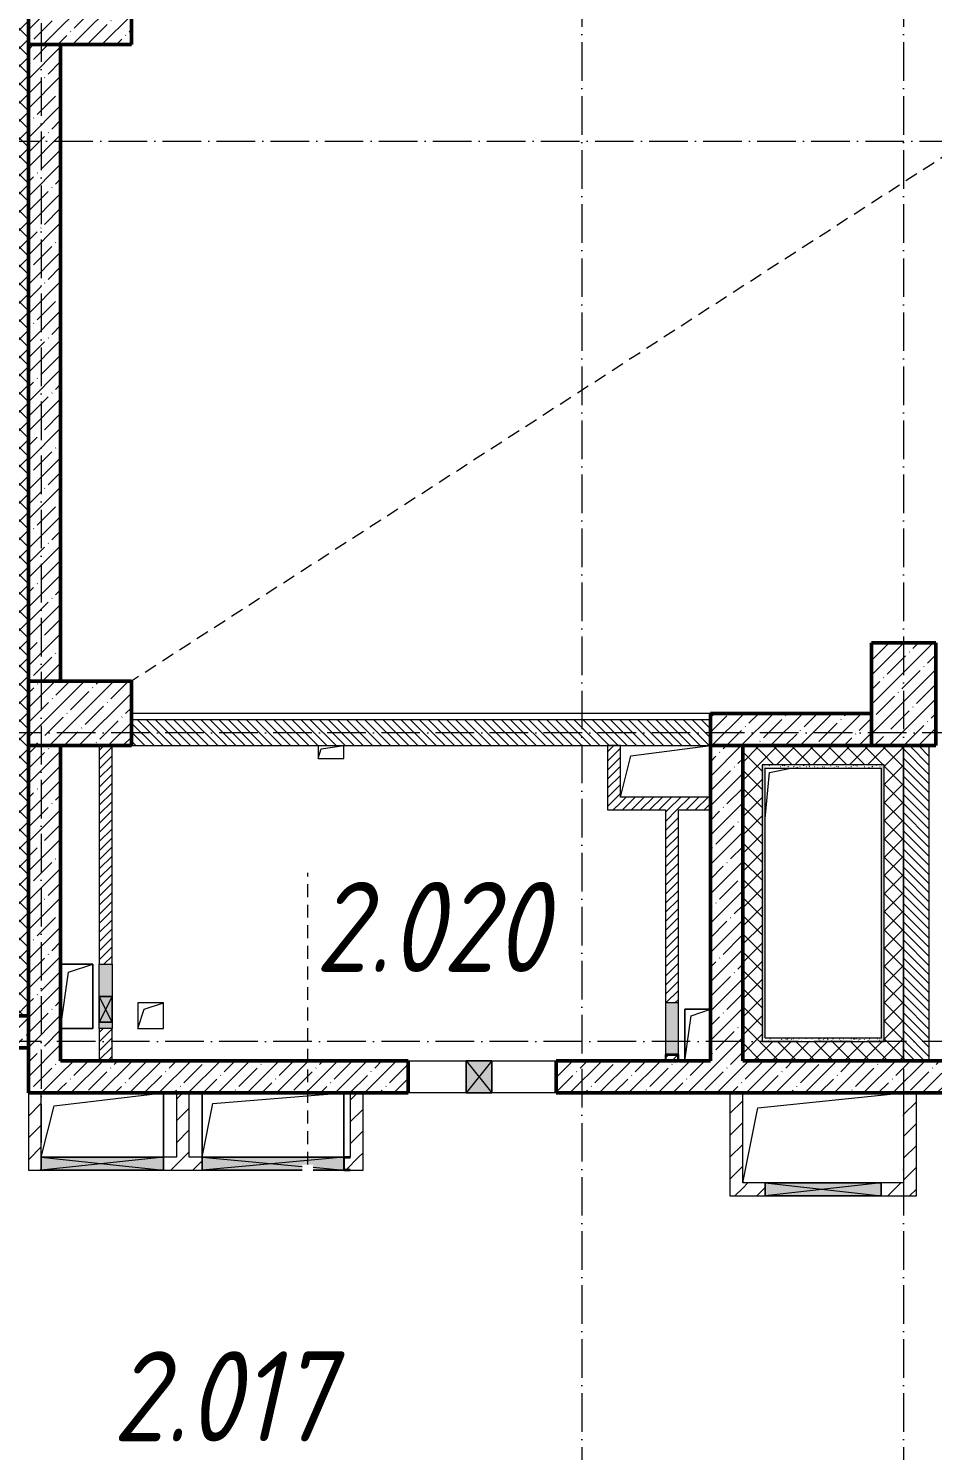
# Model space of a CAD drawing. Header units: millimetres. Extents: x -136833 to 49383, y -8033 to 344618.
# Drawn here: x -81234 to -74209, y 310198 to 321253 of the extents above; entities that cross this region are included whole.
import ezdxf

# ---------------------------------------------------------------- set-up
doc = ezdxf.new("R2010")
doc.units = ezdxf.units.MM
doc.linetypes.add('200_ШТРИХ_ш1п0_6_', pattern=[160, 100, -60])
doc.linetypes.add('50_200_ШТРИХ_1Т_ш5_п1_п1_', pattern=[700, 500, -100, 0, -100])
for name, color, linetype, lineweight in [('A-DETL-____-OTLN-3', 7, '200_ШТРИХ_ш1п0_6_', 9), ('A-DETL-GENF-OTLN', 7, 'Continuous', 9), ('A-FLOR-____-OTLN', 7, 'Continuous', 9), ('A-GENM-____-MCUT', 7, 'Continuous', 25), ('A-GENM-____-OTLN', 7, 'Continuous', 9), ('A-GENM-____-OTLN-1', 7, 'Continuous', 25), ('A-GLAZ-____-OTLN', 7, 'Continuous', 9), ('A-WALL-____-MCUT', 7, 'Continuous', 13), ('A-WALL-____-MCUT-1', 7, 'Continuous', 9), ('A-WALL-____-MCUT-2', 7, 'Continuous', 50), ('A-WALL-____-OTLN', 7, 'Continuous', 9), ('A-WALL-____-PATT-1', 7, 'Continuous', 9), ('A-WALL-FNSH-MCUT-1', 7, 'Continuous', 9), ('S-COLS-____-MCUT', 7, 'Continuous', 50), ('S-COLS-____-OTLN', 7, 'Continuous', 9), ('S-GRID-____-OTLN-1', 7, '50_200_ШТРИХ_1Т_ш5_п1_п1_', 9), ('Марки помещений', 7, 'Continuous', 9)]:
    doc.layers.add(name, color=color, linetype=linetype, lineweight=lineweight)
for name, color, linetype, lineweight, true_color in [('A-DETL-GENF-OTLN-3', 9, 'Continuous', 9, 0x808080), ('A-DETL-GENF-OTLN-4', 9, '200_ШТРИХ_ш1п0_6_', 9, 0x808080), ('A-GLAZ-____-OTLN-1', 7, 'Continuous', 9, 0xc0c0c0), ('A-WALL-____-PATT-2', 7, 'Continuous', 9, 0x787878)]:
    doc.layers.add(name, color=color, linetype=linetype, lineweight=lineweight, true_color=true_color)
doc.styles.add('ISOCPEUR_I_2', font='isocpeui.ttf', dxfattribs={"width": 0.85, "height": 2.3})
pattern_1 = [(45, (-131434.41, 245796.49), (-70.71068, 70.71068), []), (135, (-131434.41, 245796.49), (-70.71068, -70.71068), [])]
pattern_2 = [(45, (-131434.413, 245796.486), (-35.35534, 35.35534), [])]
pattern_3 = [(45, (-131434.41, 245796.49), (-114.04925, 114.04925), []), (45, (-131320.36, 245796.49), (-114.04925, 114.04925), [201.612, -40.322, 3.353, -36.97])]
pattern_4 = [(135, (-131434.413, 245796.486), (-35.35534, -35.35534), [])]
pattern_5 = [(0, (-131434.413, 245796.486), (81.28, 20.32), [3.353, -57.607, 3.353, -57.607, -325.12]), (0, (-131434.413, 245796.486), (81.28, 20.32), [-121.92, 3.353, -118.567, 3.353, -57.607, -142.24]), (0, (-131434.413, 245796.486), (81.28, 20.32), [-304.8, 3.353, -37.287, 3.353, -98.247]), (120, (-131403.933, 245806.646), (-58.237636, 60.230545), [3.353, -57.607, 3.353, -57.607, -325.12]), (120, (-131403.933, 245806.646), (-58.237636, 60.230545), [-121.92, 3.353, -118.567, 3.353, -57.607, -142.24]), (120, (-131403.933, 245806.646), (-58.237636, 60.230545), [-304.8, 3.353, -37.287, 3.353, -98.247]), (240, (-131393.773, 245847.286), (-23.042364, -80.550545), [3.353, -57.607, 3.353, -57.607, -325.12]), (240, (-131393.773, 245847.286), (-23.042364, -80.550545), [-121.92, 3.353, -118.567, 3.353, -57.607, -142.24]), (240, (-131393.773, 245847.286), (-23.042364, -80.550545), [-304.8, 3.353, -37.287, 3.353, -98.247])]
pattern_6 = [(45, (-131434.41, 245796.49), (-84.85281, 84.85281), [])]

# ---------------------------------------------------------------- blocks, each defined once
blk = doc.blocks.new('BSC_Колонна _Прямоугольная - 500х800-V75-АР1_План отверстий 2 этажа в осях 1-64_Ю-ЯЯ')
at = {"layer": 'S-COLS-____-OTLN'}
h = blk.add_hatch(dxfattribs=at)
h.set_pattern_fill('FP_87', color=256, style=0, pattern_type=2)
h.set_pattern_definition([(315, (-75581.04, 50600), (114.04925, 114.04925), []), (315, (-75581.04, 50485.95), (114.04925, 114.04925), [201.613, -40.323, 3.353, -36.97])])
h.paths.add_polyline_path([(-250, -400), (250, -400), (250, 400), (-250, 400)], flags=0)
at = {"layer": 'S-COLS-____-MCUT'}
for p, q in [((250, 400), (-250, 400)), ((-250, 400), (-250, -400)), ((250, -400), (250, 400)), ((-250, -400), (250, -400))]:
    blk.add_line(p, q, dxfattribs=at)
blk = doc.blocks.new('BSC_Колонна _Прямоугольная - 500х800-V76-АР1_План отверстий 2 этажа в осях 1-64_Ю-ЯЯ')
at = {"layer": 'S-COLS-____-OTLN'}
h = blk.add_hatch(dxfattribs=at)
h.set_pattern_fill('FP_88', color=256, style=0, pattern_type=2)
h.set_pattern_definition([(315, (-70131.04, 50600), (114.04925, 114.04925), []), (315, (-70131.04, 50485.95), (114.04925, 114.04925), [201.613, -40.323, 3.353, -36.97])])
h.paths.add_polyline_path([(-250, -400), (250, -400), (250, 400), (-250, 400)], flags=0)
at = {"layer": 'S-COLS-____-MCUT'}
for p, q in [((250, 400), (-250, 400)), ((-250, 400), (-250, -400)), ((250, -400), (250, 400)), ((-250, -400), (250, -400))]:
    blk.add_line(p, q, dxfattribs=at)
blk = doc.blocks.new('BSC_Колонна _Прямоугольная - 500х800-V86-АР1_План отверстий 2 этажа в осях 1-64_Ю-ЯЯ')
at = {"layer": 'S-COLS-____-OTLN'}
h = blk.add_hatch(dxfattribs=at)
h.set_pattern_fill('FP_99', color=256, style=0, pattern_type=2)
h.set_pattern_definition([(225, (57000, 70281.04), (114.04925, -114.04925), []), (225, (56885.95, 70281.04), (114.04925, -114.04925), [201.613, -40.323, 3.353, -36.97])])
h.paths.add_polyline_path([(-250, 400), (-250, -400), (250, -400), (250, 400)], flags=0)
at = {"layer": 'S-COLS-____-MCUT'}
for p, q in [((250, 400), (-250, 400)), ((-250, 400), (-250, -400)), ((250, -400), (250, 400)), ((-250, -400), (250, -400))]:
    blk.add_line(p, q, dxfattribs=at)
blk = doc.blocks.new('AR_Отверстие Ниша - Лючок-32402213-АР1_План отверстий 2 этажа в осях 1-64_Ю-ЯЯ')
at = {"layer": 'A-GLAZ-____-OTLN'}
h = blk.add_hatch(color=256, dxfattribs=at)
h.paths.add_polyline_path([(250, 50), (200, 50), (200, -50), (250, -50)], flags=0)
h.paths.add_polyline_path([(0, 50), (-250, 50), (-250, -50), (0, -50)], flags=0)
for p, q in [((-250, 50), (0, 50)), ((-250, -50), (-250, 50)), ((200, 50), (250, 50)), ((250, 50), (250, -50)), ((0, -50), (-250, -50)), ((250, -50), (200, -50))]:
    blk.add_line(p, q, dxfattribs=at)
blk = doc.blocks.new('AR_Отверстие Ниша - Лючок-32404098-АР1_План отверстий 2 этажа в осях 1-64_Ю-ЯЯ')
at = {"layer": 'A-GLAZ-____-OTLN'}
blk.add_hatch(color=256, dxfattribs=at).paths.add_polyline_path([(200, -50), (200, 50), (-200, 50), (-200, -50)], flags=0)
for p, q in [((200, 50), (-200, 50)), ((-200, 50), (-200, -50)), ((-200, -50), (200, -50))]:
    blk.add_line(p, q, dxfattribs=at)
blk = doc.blocks.new('154_Фахверк_СКБ_Швеллер - Тип_100_3960_зеркало-29769493-АР1_План отверстий 2 этажа в осях 1-64_Ю-ЯЯ')
at = {"layer": 'A-GENM-____-MCUT'}
for p, q in [((175, 50), (125, 50)), ((125, 50), (125, -50)), ((128, 47), (175, 47)), ((128, -47), (128, 47)), ((175, 47), (175, 50)), ((125, -50), (175, -50)), ((175, -47), (128, -47)), ((175, -50), (175, -47))]:
    blk.add_line(p, q, dxfattribs=at)
blk = doc.blocks.new('AR_Отверстие прямоугольное _в стене_ - AR_Отверстие прямоугольное _в стене__ВК-32402182-АР1_План отверстий 2 этажа в осях 1-64_Ю-ЯЯ')
at = {"layer": 'A-GLAZ-____-OTLN'}
blk.add_hatch(color=256, dxfattribs=at).paths.add_polyline_path([(100, 50), (-100, 50), (-100, -50), (100, -50)], flags=0)
at = {"layer": 'A-DETL-GENF-OTLN'}
for p, q in [((-100, -50), (-100, 50)), ((-100, 50), (100, 50)), ((100, 50), (-100, -50)), ((-100, 50), (100, -50)), ((100, 50), (-100, 50)), ((-100, 50), (-100, -50)), ((100, 50), (100, -50)), ((100, -50), (100, 50)), ((100, -50), (-100, -50)), ((-100, -50), (100, -50))]:
    blk.add_line(p, q, dxfattribs=at)
blk = doc.blocks.new('AR_Отверстие прямоугольное _в плите_ - AR_Отверстие прямоугольное _в плите_-V157-АР1_План отверстий 2 этажа в осях 1-64_Ю-ЯЯ')
at = {"layer": 'A-GENM-____-OTLN'}
for p, q in [((125, 250), (-125, 250)), ((-63, 188), (125, 250)), ((125, -250), (125, 250)), ((-125, -250), (-63, 188)), ((-125, -250), (125, -250))]:
    blk.add_line(p, q, dxfattribs=at)
blk = doc.blocks.new('AR_Отверстие прямоугольное _в плите_ - AR_Отверстие прямоугольное _в плите_-30459207-АР1_План отверстий 2 этажа в осях 1-64_Ю-ЯЯ')
at = {"layer": 'A-GENM-____-OTLN'}
for p, q in [((100, 100), (-100, 100)), ((-100, 100), (-100, -100)), ((-100, -100), (-50, 50)), ((-50, 50), (100, 100)), ((100, -100), (100, 100)), ((-100, -100), (100, -100))]:
    blk.add_line(p, q, dxfattribs=at)
blk = doc.blocks.new('AR_Отверстие прямоугольное _в плите_ - AR_Отверстие прямоугольное _в плите_-V161-АР1_План отверстий 2 этажа в осях 1-64_Ю-ЯЯ')
at = {"layer": 'A-GENM-____-OTLN'}
for p, q in [((100, 200), (-100, 200)), ((-100, 200), (-100, -200)), ((-100, -200), (-50, 150)), ((-50, 150), (100, 200))]:
    blk.add_line(p, q, dxfattribs=at)
blk = doc.blocks.new('AR_Отверстие прямоугольное _в плите_ - AR_Отверстие прямоугольное _в плите_-V176-АР1_План отверстий 2 этажа в осях 1-64_Ю-ЯЯ')
at = {"layer": 'A-GENM-____-OTLN'}
for p, q in [((-100, 50), (-100, -50)), ((-100, -50), (-75, 25)), ((-75, 25), (100, 50)), ((100, -50), (100, 50)), ((-100, -50), (100, -50))]:
    blk.add_line(p, q, dxfattribs=at)
blk = doc.blocks.new('AR_Отверстие прямоугольное _в плите_ - AR_Отверстие прямоугольное _в плите_-30552508-АР1_План отверстий 2 этажа в осях 1-64_Ю-ЯЯ')
at = {"layer": 'A-GENM-____-OTLN'}
for p, q in [((-550, 250), (-550, -250)), ((-467, 167), (550, 250)), ((550, -250), (550, 250)), ((-550, -250), (-467, 167))]:
    blk.add_line(p, q, dxfattribs=at)
blk = doc.blocks.new('AR_Отверстие прямоугольное _в плите_ - AR_Отверстие прямоугольное _в плите_-30552516-АР1_План отверстий 2 этажа в осях 1-64_Ю-ЯЯ')
at = {"layer": 'A-GENM-____-OTLN'}
for p, q in [((-450, 658), (-417, 1017)), ((-417, 1017), (-250, 1050))]:
    blk.add_line(p, q, dxfattribs=at)
blk = doc.blocks.new('AR_Отверстие прямоугольное _в плите_ - AR_Отверстие прямоугольное _в плите_-30552779-АР1_План отверстий 2 этажа в осях 1-64_Ю-ЯЯ')
at = {"layer": 'A-GENM-____-OTLN'}
for p, q in [((-508, 233), (625, 350)), ((-625, -350), (-508, 233))]:
    blk.add_line(p, q, dxfattribs=at)
blk = doc.blocks.new('AR_Отверстие прямоугольное _в плите_ - AR_Отверстие прямоугольное _в плите_-30552525-АР1_План отверстий 2 этажа в осях 1-64_Ю-ЯЯ')
at = {"layer": 'A-GENM-____-OTLN'}
for p, q in [((-350, -200), (-270, 120)), ((-270, 120), (350, 200))]:
    blk.add_line(p, q, dxfattribs=at)
blk = doc.blocks.new('AR_Отверстие прямоугольное _в стене__БезПР - AR_Отверстие прямоугольное _в стене__БезПР-30578456-АР1_План отверстий 2 этажа в осях 1-64_Ю-ЯЯ')
at = {"layer": 'A-GLAZ-____-OTLN-1'}
blk.add_hatch(color=256, dxfattribs=at).paths.add_polyline_path([(100, -125), (100, 125), (-100, 125), (-100, -125)], flags=0)
at = {"layer": 'A-DETL-GENF-OTLN'}
for p, q in [((-100, -125), (-100, 125)), ((-100, 125), (100, 125)), ((100, 125), (-100, -125)), ((-100, 125), (100, -125)), ((100, 125), (-100, 125)), ((-100, 125), (-100, -125)), ((100, 125), (100, -125)), ((100, -125), (100, 125)), ((100, -125), (-100, -125)), ((-100, -125), (100, -125))]:
    blk.add_line(p, q, dxfattribs=at)
at = {"layer": 'A-GLAZ-____-OTLN'}
blk.add_line((100, 125), (-100, 125), dxfattribs=at)
blk = doc.blocks.new('AR_Отверстие прямоугольное _в плите_ - AR_Отверстие прямоугольное _в плите_-30552717-АР1_План отверстий 2 этажа в осях 1-64_Ю-ЯЯ')
at = {"layer": 'A-GENM-____-OTLN'}
for p, q in [((-375, 150), (475, 250)), ((475, -250), (475, 250)), ((-475, -250), (-375, 150))]:
    blk.add_line(p, q, dxfattribs=at)
blk = doc.blocks.new('AR_Отверстие прямоугольное _в стене__БезПР - AR_Отверстие прямоугольное _в стене__БезПР-36428360-АР1_План отверстий 2 этажа в осях 1-64_Ю-ЯЯ')
at = {"layer": 'A-GLAZ-____-OTLN'}
blk.add_hatch(color=256, dxfattribs=at).paths.add_polyline_path([(450, -50), (450, 50), (-450, 50), (-450, -50), (170, -50)], flags=0)
at = {"layer": 'A-DETL-GENF-OTLN'}
for p, q in [((-450, -50), (-450, 50)), ((-450, 50), (450, 50)), ((450, 50), (-450, -50)), ((-450, 50), (450, -50)), ((450, 50), (-450, 50)), ((-450, 50), (-450, -50)), ((450, 50), (450, -50)), ((450, -50), (450, 50)), ((450, -50), (-450, -50)), ((-450, -50), (450, -50))]:
    blk.add_line(p, q, dxfattribs=at)
at = {"layer": 'A-GLAZ-____-OTLN'}
blk.add_line((450, 50), (-450, 50), dxfattribs=at)
blk = doc.blocks.new('AR_Отверстие прямоугольное _в стене__БезПР - AR_Отверстие прямоугольное _в стене__БезПР-36428547-АР1_План отверстий 2 этажа в осях 1-64_Ю-ЯЯ')
at = {"layer": 'A-GLAZ-____-OTLN'}
blk.add_hatch(color=256, dxfattribs=at).paths.add_polyline_path([(475, -50), (475, 50), (-475, 50), (-475, -50)], flags=0)
at = {"layer": 'A-DETL-GENF-OTLN'}
for p, q in [((-475, -50), (-475, 50)), ((-475, 50), (475, 50)), ((475, 50), (-475, -50)), ((-475, 50), (475, -50)), ((475, 50), (-475, 50)), ((-475, 50), (-475, -50)), ((475, 50), (475, -50)), ((475, -50), (475, 50)), ((475, -50), (-475, -50)), ((-475, -50), (475, -50))]:
    blk.add_line(p, q, dxfattribs=at)
at = {"layer": 'A-GLAZ-____-OTLN'}
blk.add_line((475, 50), (-475, 50), dxfattribs=at)
blk = doc.blocks.new('154_Фахверк_СКБ_Швеллер - Тип_100_3960_зеркало-V205-АР1_План отверстий 2 этажа в осях 1-64_Ю-ЯЯ')
at = {"layer": 'A-GENM-____-MCUT'}
for p, q in [((175, 50), (125, 50)), ((128, 47), (175, 47)), ((128, -47), (128, 47)), ((175, 47), (175, 50)), ((125, -50), (175, -50)), ((175, -47), (128, -47)), ((175, -50), (175, -47))]:
    blk.add_line(p, q, dxfattribs=at)
blk = doc.blocks.new('AR_Отверстие прямоугольное _в стене_ - AR_Отверстие прямоугольное _в стене__ОВ-36926784-АР1_План отверстий 2 этажа в осях 1-64_Ю-ЯЯ')
at = {"layer": 'A-GLAZ-____-OTLN'}
blk.add_hatch(color=256, dxfattribs=at).paths.add_polyline_path([(227, -50), (227, -7), (313, -7), (313, -50), (550, -50), (550, 50), (-550, 50), (-550, -50)], flags=0)
at = {"layer": 'A-DETL-GENF-OTLN'}
for p, q in [((-550, -50), (-550, 50)), ((-550, 50), (550, 50)), ((550, 50), (-550, -50)), ((-550, 50), (227, -21)), ((550, 50), (-550, 50)), ((-550, 50), (-550, -50)), ((550, 50), (550, -50)), ((550, -50), (550, 50)), ((227, -50), (-550, -50)), ((-550, -50), (227, -50)), ((313, -28), (550, -50)), ((550, -50), (313, -50)), ((313, -50), (550, -50))]:
    blk.add_line(p, q, dxfattribs=at)
blk = doc.blocks.new('DET_L_Имитация разреза_ISO2-5 - Вправо-29863948-АР1_План отверстий 2 этажа в осях 1-64_Ю-ЯЯ')
at = {"layer": 'A-DETL-GENF-OTLN-4'}
blk.add_line((143, 0), (2410, 0), dxfattribs=at)
blk = doc.blocks.new('3эт')
at = {"layer": 'S-GRID-____-OTLN-1', "color": 251, "ltscale": 0.6, "true_color": 0x636466}
for p, q in [((338270.7, 4029.4), (338270.7, -33971.9)), ((340770.7, 4029.4), (340770.7, -33971.9)), ((334070.7, 3756), (334070.7, -20188)), ((318208.2, -12282.4), (387845.1, -12282.4)), ((387845.1, -16882.4), (333012.7, -16882.4)), ((387845.1, -19282.4), (279101.9, -19282.4))]:
    blk.add_line(p, q, dxfattribs=at)

msp = doc.modelspace()

# ---------------------------------------------------------------- hatches: boundary and pattern name
at = {"layer": 'A-WALL-____-PATT-1'}
h = msp.add_hatch(dxfattribs=at)
h.set_pattern_fill('FP_1', color=256, style=0, pattern_type=2)
h.set_pattern_definition(pattern_1)
h.paths.add_polyline_path([(-81384.4, 313577.5), (-81234.4, 313577.5), (-81234.4, 331707.5), (-81384.4, 331707.5), (-81384.4, 313727.5)], flags=0)
h = msp.add_hatch(dxfattribs=at)
h.set_pattern_fill('FP_13', color=256, style=0, pattern_type=2)
h.set_pattern_definition(pattern_3)
h.paths.add_polyline_path([(-80984.4, 316177.5), (-80984.4, 321127.5), (-81234.4, 321127.5), (-81234.4, 316177.5)], flags=0)
h = msp.add_hatch(dxfattribs=at)
h.set_pattern_fill('FP_6', color=256, style=0, pattern_type=2)
h.set_pattern_definition(pattern_4)
h.paths.add_polyline_path([(-75934.4, 315677.5), (-75934.4, 315877.5), (-80434.4, 315877.5), (-80434.4, 315677.5), (-76657.1, 315677.5)], flags=0)
h = msp.add_hatch(dxfattribs=at)
h.set_pattern_fill('FP_13', color=256, style=0, pattern_type=2)
h.set_pattern_definition(pattern_3)
h.paths.add_polyline_path([(-75934.4, 315677.5), (-74684.4, 315677.5), (-74684.4, 315927.5), (-75934.4, 315927.5)], flags=0)
h = msp.add_hatch(dxfattribs=at)
h.set_pattern_fill('FP_13', color=256, style=0, pattern_type=2)
h.set_pattern_definition(pattern_3)
h.paths.add_polyline_path([(-80984.4, 312977.5), (-80984.4, 315677.5), (-81234.4, 315677.5), (-81234.4, 312977.5), (-81075.8, 312977.5)], flags=0)
h = msp.add_hatch(dxfattribs=at)
h.set_pattern_fill('FP_5', color=256, style=0, pattern_type=2)
h.set_pattern_definition(pattern_2)
h.paths.add_polyline_path([(-80584.4, 313227.5), (-80584.4, 313477.5), (-80684.4, 313477.5), (-80684.4, 313227.5)], flags=0)
h.paths.add_polyline_path([(-80684.4, 313977.5), (-80584.4, 313977.5), (-80584.4, 315677.5), (-80684.4, 315677.5), (-80684.4, 314322)], flags=0)
h = msp.add_hatch(dxfattribs=at)
h.set_pattern_fill('FP_5', color=256, style=0, pattern_type=2)
h.set_pattern_definition(pattern_2)
h.paths.add_polyline_path([(-76734.4, 315177.5), (-76634.4, 315177.5), (-76634.4, 315677.5), (-76734.4, 315677.5)], flags=0)
h = msp.add_hatch(dxfattribs=at)
h.set_pattern_fill('FP_13', color=256, style=0, pattern_type=2)
h.set_pattern_definition(pattern_3)
h.paths.add_polyline_path([(-75684.4, 313227.5), (-75684.4, 315677.5), (-75934.4, 315677.5), (-75934.4, 313227.5)], flags=0)
h = msp.add_hatch(dxfattribs=at)
h.set_pattern_fill('FP_1', color=256, style=0, pattern_type=2)
h.set_pattern_definition(pattern_1)
h.paths.add_polyline_path([(-75684.4, 313377.5), (-75534.4, 313377.5), (-75534.4, 315677.5), (-75684.4, 315677.5), (-75684.4, 313402.5)], flags=0)
h = msp.add_hatch(dxfattribs=at)
h.set_pattern_fill('FP_1', color=256, style=0, pattern_type=2)
h.set_pattern_definition(pattern_1)
h.paths.add_polyline_path([(-74889.6, 315527.5), (-74584.4, 315527.5), (-74584.4, 315677.5), (-75534.4, 315677.5), (-75534.4, 315527.5), (-75509.4, 315527.5)], flags=0)
h = msp.add_hatch(dxfattribs=at)
h.set_pattern_fill('FP_1', color=256, style=0, pattern_type=2)
h.set_pattern_definition(pattern_1)
h.paths.add_polyline_path([(-74584.4, 313227.5), (-74434.4, 313227.5), (-74434.4, 315677.5), (-74584.4, 315677.5), (-74584.4, 313377.5)], flags=0)
h = msp.add_hatch(dxfattribs=at)
h.set_pattern_fill('FP_6', color=256, style=0, pattern_type=2)
h.set_pattern_definition(pattern_4)
h.paths.add_polyline_path([(-74234.4, 313227.5), (-74234.4, 315677.5), (-74434.4, 315677.5), (-74434.4, 313227.5)], flags=0)
h = msp.add_hatch(dxfattribs=at)
h.set_pattern_fill('FP_5', color=256, style=0, pattern_type=2)
h.set_pattern_definition(pattern_2)
h.paths.add_polyline_path([(-76184.4, 315177.5), (-75934.4, 315177.5), (-75934.4, 315277.5), (-76634.4, 315277.5), (-76634.4, 315177.5), (-76284.4, 315177.5)], flags=0)
h = msp.add_hatch(dxfattribs=at)
h.set_pattern_fill('FP_5', color=256, style=0, pattern_type=2)
h.set_pattern_definition(pattern_2)
h.paths.add_polyline_path([(-76187.4, 313227.5), (-76187.4, 313274.5), (-76281.4, 313274.5), (-76281.4, 313227.5), (-76234.4, 313227.5)], flags=0)
h.paths.add_polyline_path([(-76184.4, 313677.5), (-76184.4, 315177.5), (-76284.4, 315177.5), (-76284.4, 313677.5)], flags=0)
h = msp.add_hatch(dxfattribs=at)
h.set_pattern_fill('FP_13', color=256, style=0, pattern_type=2)
h.set_pattern_definition(pattern_3)
h.paths.add_polyline_path([(-81234.4, 313327.5), (-81234.4, 313577.5), (-83884.4, 313577.5), (-83884.4, 313327.5), (-81959.6, 313327.5)], flags=0)
h = msp.add_hatch(dxfattribs=at)
h.set_pattern_fill('FP_1', color=256, style=0, pattern_type=2)
h.set_pattern_definition(pattern_1)
h.paths.add_polyline_path([(-74609.4, 313227.5), (-74584.4, 313227.5), (-74584.4, 313377.5), (-75684.4, 313377.5), (-75684.4, 313227.5), (-74889.6, 313227.5)], flags=0)
h = msp.add_hatch(dxfattribs=at)
h.set_pattern_fill('FP_13', color=256, style=0, pattern_type=2)
h.set_pattern_definition(pattern_3)
h.paths.add_polyline_path([(-74234.4, 312977.5), (-74234.4, 313227.5), (-77134.4, 313227.5), (-77134.4, 312977.5), (-74889.6, 312977.5)], flags=0)
h.paths.add_polyline_path([(-78424.6, 312977.5), (-78284.4, 312977.5), (-78284.4, 313227.5), (-80984.4, 313227.5), (-80984.4, 312977.5), (-78634.4, 312977.5)], flags=0)
h = msp.add_hatch(dxfattribs=at)
h.set_pattern_fill('FP_13', color=256, style=0, pattern_type=2)
h.set_pattern_definition(pattern_3)
h.paths.add_polyline_path([(-68184.4, 312977.5), (-68184.4, 313227.5), (-69484.4, 313227.5), (-69484.4, 312977.5), (-68434.4, 312977.5)], flags=0)
h.paths.add_polyline_path([(-70484.4, 312977.5), (-70484.4, 313227.5), (-71484.4, 313227.5), (-71484.4, 312977.5), (-71354.6, 312977.5)], flags=0)
h.paths.add_polyline_path([(-73884.4, 312977.5), (-72634.4, 312977.5), (-72634.4, 313227.5), (-74234.4, 313227.5), (-74234.4, 312977.5)], flags=0)
h = msp.add_hatch(dxfattribs=at)
h.set_pattern_fill('FP_4', color=256, style=0, pattern_type=2)
h.set_pattern_definition(pattern_6)
h.paths.add_polyline_path([(-81134.4, 312377.5), (-81134.4, 312977.5), (-81234.4, 312977.5), (-81234.4, 312377.5)], flags=0)
h = msp.add_hatch(dxfattribs=at)
h.set_pattern_fill('FP_4', color=256, style=0, pattern_type=2)
h.set_pattern_definition(pattern_6)
h.paths.add_polyline_path([(-79984.4, 312477.5), (-79984.4, 312977.5), (-80084.4, 312977.5), (-80084.4, 312477.5)], flags=0)
h = msp.add_hatch(dxfattribs=at)
h.set_pattern_fill('FP_4', color=256, style=0, pattern_type=2)
h.set_pattern_definition(pattern_6)
h.paths.add_polyline_path([(-78634.4, 312477.5), (-78634.4, 312977.5), (-78734.4, 312977.5), (-78734.4, 312477.5)], flags=0)
h = msp.add_hatch(dxfattribs=at)
h.set_pattern_fill('FP_4', color=256, style=0, pattern_type=2)
h.set_pattern_definition(pattern_6)
h.paths.add_polyline_path([(-75684.4, 312177.5), (-75684.4, 312977.5), (-75784.4, 312977.5), (-75784.4, 312177.5)], flags=0)
h = msp.add_hatch(dxfattribs=at)
h.set_pattern_fill('FP_4', color=256, style=0, pattern_type=2)
h.set_pattern_definition(pattern_6)
h.paths.add_polyline_path([(-74334.4, 312277.5), (-74334.4, 312977.5), (-74434.4, 312977.5), (-74434.4, 312277.5)], flags=0)
h = msp.add_hatch(dxfattribs=at)
h.set_pattern_fill('FP_4', color=256, style=0, pattern_type=2)
h.set_pattern_definition(pattern_6)
h.paths.add_polyline_path([(-78634.4, 312377.5), (-78634.4, 312477.5), (-78734.4, 312477.5), (-78734.4, 312474.5), (-78781.4, 312474.5), (-78781.4, 312380.5), (-78734.4, 312380.5), (-78734.4, 312377.5)], flags=0)
h.paths.add_polyline_path([(-79884.4, 312377.5), (-79884.4, 312477.5), (-80184.4, 312477.5), (-80184.4, 312377.5)], flags=0)
h = msp.add_hatch(dxfattribs=at)
h.set_pattern_fill('FP_4', color=256, style=0, pattern_type=2)
h.set_pattern_definition(pattern_6)
h.paths.add_polyline_path([(-74334.4, 312177.5), (-74334.4, 312277.5), (-74609.4, 312277.5), (-74609.4, 312177.5)], flags=0)
h.paths.add_polyline_path([(-75684.4, 312177.5), (-75509.4, 312177.5), (-75509.4, 312277.5), (-75684.4, 312277.5)], flags=0)
at = {"layer": 'A-WALL-____-PATT-2'}
h = msp.add_hatch(dxfattribs=at)
h.set_pattern_fill('FP_164', color=256, style=0, pattern_type=2)
h.set_pattern_definition(pattern_5)
h.paths.add_polyline_path([(-75534.4, 313402.5), (-75509.4, 313402.5), (-75509.4, 315527.5), (-75534.4, 315527.5), (-75534.4, 314322)], flags=0)
h = msp.add_hatch(dxfattribs=at)
h.set_pattern_fill('FP_164', color=256, style=0, pattern_type=2)
h.set_pattern_definition(pattern_5)
h.paths.add_polyline_path([(-75509.4, 315502.5), (-74609.4, 315502.5), (-74609.4, 315527.5), (-75509.4, 315527.5)], flags=0)
h = msp.add_hatch(dxfattribs=at)
h.set_pattern_fill('FP_164', color=256, style=0, pattern_type=2)
h.set_pattern_definition(pattern_5)
h.paths.add_polyline_path([(-74609.4, 313377.5), (-74584.4, 313377.5), (-74584.4, 315527.5), (-74609.4, 315527.5), (-74609.4, 313402.5)], flags=0)
h = msp.add_hatch(dxfattribs=at)
h.set_pattern_fill('FP_164', color=256, style=0, pattern_type=2)
h.set_pattern_definition(pattern_5)
h.paths.add_polyline_path([(-74609.4, 313377.5), (-74609.4, 313402.5), (-75534.4, 313402.5), (-75534.4, 313377.5), (-74889.6, 313377.5)], flags=0)

# ---------------------------------------------------------------- linework, layer by layer
at = {"layer": 'A-DETL-____-OTLN-3'}
msp.add_line((-57534.4, 330977.5), (-80434.4, 316177.5), dxfattribs=at)
at = {"layer": 'A-FLOR-____-OTLN'}
for p, q in [((-75934.4, 315927.5), (-80434.4, 315927.5)), ((-80984.4, 313977.5), (-80734.4, 313977.5)), ((-80734.4, 313977.5), (-80734.4, 313477.5)), ((-76134.4, 313627.5), (-75934.4, 313627.5)), ((-76134.4, 313227.5), (-76134.4, 313627.5)), ((-80734.4, 313477.5), (-80984.4, 313477.5)), ((-80184.4, 312977.5), (-80184.4, 312477.5)), ((-79884.4, 312477.5), (-79884.4, 312977.5)), ((-78784.4, 312977.5), (-78784.4, 312477.5))]:
    msp.add_line(p, q, dxfattribs=at)
at = {"layer": 'A-WALL-____-MCUT'}
for p, q in [((-75934.4, 315877.5), (-80434.4, 315877.5)), ((-80434.4, 315677.5), (-75934.4, 315677.5)), ((-74434.4, 315677.5), (-74434.4, 313227.5)), ((-74234.4, 313227.5), (-74234.4, 315677.5))]:
    msp.add_line(p, q, dxfattribs=at)
at = {"layer": 'A-WALL-____-MCUT-1'}
for p, q in [((-74434.4, 313227.5), (-74434.4, 315677.5)), ((-75534.4, 315527.5), (-75534.4, 313377.5)), ((-74584.4, 315527.5), (-75534.4, 315527.5)), ((-74584.4, 313377.5), (-74584.4, 315527.5)), ((-75534.4, 313377.5), (-74584.4, 313377.5))]:
    msp.add_line(p, q, dxfattribs=at)
at = {"layer": 'A-WALL-____-MCUT-2'}
for p, q in [((-81234.4, 321127.5), (-81234.4, 316177.5)), ((-80984.4, 316177.5), (-80984.4, 321127.5)), ((-74684.4, 315927.5), (-75934.4, 315927.5)), ((-75934.4, 315927.5), (-75934.4, 315677.5)), ((-81234.4, 315677.5), (-81234.4, 312977.5)), ((-80984.4, 313227.5), (-80984.4, 315677.5)), ((-75934.4, 315677.5), (-75934.4, 313227.5)), ((-75934.4, 315677.5), (-74684.4, 315677.5)), ((-75684.4, 313227.5), (-75684.4, 315677.5)), ((-83884.4, 313577.5), (-81234.4, 313577.5)), ((-83884.4, 313327.5), (-81234.4, 313327.5)), ((-78284.4, 313227.5), (-80984.4, 313227.5)), ((-78284.4, 312977.5), (-78284.4, 313227.5)), ((-76284.4, 313227.5), (-77134.4, 313227.5)), ((-77134.4, 313227.5), (-77134.4, 312977.5)), ((-76187.4, 313227.5), (-76281.4, 313227.5)), ((-75934.4, 313227.5), (-76184.4, 313227.5)), ((-73884.4, 313227.5), (-75684.4, 313227.5)), ((-81234.4, 312977.5), (-78284.4, 312977.5)), ((-77134.4, 312977.5), (-72634.4, 312977.5))]:
    msp.add_line(p, q, dxfattribs=at)
at = {"layer": 'A-WALL-____-OTLN'}
for p, q in [((-78284.4, 313227.5), (-77833, 313227.5)), ((-77633, 313227.5), (-77134.4, 313227.5)), ((-77833, 312977.5), (-78284.4, 312977.5)), ((-77134.4, 312977.5), (-77633, 312977.5))]:
    msp.add_line(p, q, dxfattribs=at)
at = {"layer": 'A-WALL-FNSH-MCUT-1'}
for p, q in [((-80684.4, 315677.5), (-80684.4, 313977.5)), ((-80584.4, 313977.5), (-80584.4, 315677.5)), ((-76734.4, 315677.5), (-76734.4, 315177.5)), ((-76634.4, 315677.5), (-76734.4, 315677.5)), ((-76634.4, 315277.5), (-76634.4, 315677.5)), ((-75509.4, 313402.5), (-75509.4, 315502.5)), ((-75509.4, 315502.5), (-74609.4, 315502.5)), ((-74609.4, 315502.5), (-74609.4, 313402.5)), ((-75934.4, 315277.5), (-76634.4, 315277.5)), ((-76734.4, 315177.5), (-76284.4, 315177.5)), ((-76284.4, 315177.5), (-76284.4, 313677.5)), ((-76184.4, 313677.5), (-76184.4, 315177.5)), ((-76184.4, 315177.5), (-75934.4, 315177.5)), ((-80684.4, 313477.5), (-80684.4, 313227.5)), ((-80584.4, 313227.5), (-80584.4, 313477.5)), ((-74609.4, 313402.5), (-75509.4, 313402.5)), ((-81234.4, 312977.5), (-81234.4, 312377.5)), ((-81134.4, 312477.5), (-81134.4, 312977.5)), ((-80084.4, 312977.5), (-80084.4, 312477.5)), ((-79984.4, 312477.5), (-79984.4, 312977.5)), ((-78734.4, 312977.5), (-78734.4, 312477.5)), ((-78634.4, 312377.5), (-78634.4, 312977.5)), ((-75784.4, 312977.5), (-75784.4, 312177.5)), ((-75684.4, 312277.5), (-75684.4, 312977.5)), ((-74434.4, 312977.5), (-74434.4, 312277.5)), ((-74334.4, 312177.5), (-74334.4, 312977.5)), ((-80084.4, 312477.5), (-80184.4, 312477.5)), ((-79884.4, 312477.5), (-79984.4, 312477.5)), ((-81234.4, 312377.5), (-81134.4, 312377.5)), ((-80184.4, 312377.5), (-79884.4, 312377.5)), ((-78734.4, 312377.5), (-78634.4, 312377.5)), ((-75509.4, 312277.5), (-75684.4, 312277.5)), ((-74434.4, 312277.5), (-74609.4, 312277.5)), ((-75784.4, 312177.5), (-75509.4, 312177.5)), ((-74609.4, 312177.5), (-74334.4, 312177.5))]:
    msp.add_line(p, q, dxfattribs=at)

# ---------------------------------------------------------------- block references
msp.add_blockref('3эт', (-415205.1, 332659.9))
at = {"layer": 'A-DETL-GENF-OTLN-3', "rotation": 90.00000000000072}
msp.add_blockref('DET_L_Имитация разреза_ISO2-5 - Вправо-29863948-АР1_План отверстий 2 этажа в осях 1-64_Ю-ЯЯ', (-79064.4, 312277.5), dxfattribs=at)
at = {"layer": 'A-GENM-____-OTLN'}
for name, p in [('AR_Отверстие прямоугольное _в плите_ - AR_Отверстие прямоугольное _в плите_-V176-АР1_План отверстий 2 этажа в осях 1-64_Ю-ЯЯ', (-78884.4, 315627.5)), ('AR_Отверстие прямоугольное _в плите_ - AR_Отверстие прямоугольное _в плите_-30552525-АР1_План отверстий 2 этажа в осях 1-64_Ю-ЯЯ', (-76284.4, 315477.5)), ('AR_Отверстие прямоугольное _в плите_ - AR_Отверстие прямоугольное _в плите_-30552516-АР1_План отверстий 2 этажа в осях 1-64_Ю-ЯЯ', (-75059.4, 314452.5)), ('AR_Отверстие прямоугольное _в плите_ - AR_Отверстие прямоугольное _в плите_-V157-АР1_План отверстий 2 этажа в осях 1-64_Ю-ЯЯ', (-80859.4, 313727.5)), ('AR_Отверстие прямоугольное _в плите_ - AR_Отверстие прямоугольное _в плите_-30459207-АР1_План отверстий 2 этажа в осях 1-64_Ю-ЯЯ', (-80284.4, 313577.5)), ('AR_Отверстие прямоугольное _в плите_ - AR_Отверстие прямоугольное _в плите_-V161-АР1_План отверстий 2 этажа в осях 1-64_Ю-ЯЯ', (-76034.4, 313427.5)), ('AR_Отверстие прямоугольное _в плите_ - AR_Отверстие прямоугольное _в плите_-30552717-АР1_План отверстий 2 этажа в осях 1-64_Ю-ЯЯ', (-80659.4, 312727.5)), ('AR_Отверстие прямоугольное _в плите_ - AR_Отверстие прямоугольное _в плите_-30552508-АР1_План отверстий 2 этажа в осях 1-64_Ю-ЯЯ', (-79334.4, 312727.5)), ('AR_Отверстие прямоугольное _в плите_ - AR_Отверстие прямоугольное _в плите_-30552779-АР1_План отверстий 2 этажа в осях 1-64_Ю-ЯЯ', (-75059.4, 312627.5))]:
    msp.add_blockref(name, p, dxfattribs=at)
at = {"layer": 'A-GENM-____-OTLN-1', "rotation": 270}
msp.add_blockref('154_Фахверк_СКБ_Швеллер - Тип_100_3960_зеркало-29769493-АР1_План отверстий 2 этажа в осях 1-64_Ю-ЯЯ', (-76234.4, 313402.5), dxfattribs=at)
at = {"layer": 'A-GENM-____-OTLN-1'}
msp.add_blockref('154_Фахверк_СКБ_Швеллер - Тип_100_3960_зеркало-V205-АР1_План отверстий 2 этажа в осях 1-64_Ю-ЯЯ', (-78909.4, 312427.5), dxfattribs=at)
at = {"layer": 'A-GLAZ-____-OTLN', "rotation": 270}
for name, p in [('AR_Отверстие Ниша - Лючок-32402213-АР1_План отверстий 2 этажа в осях 1-64_Ю-ЯЯ', (-80634.4, 313727.5)), ('AR_Отверстие прямоугольное _в стене_ - AR_Отверстие прямоугольное _в стене__ВК-32402182-АР1_План отверстий 2 этажа в осях 1-64_Ю-ЯЯ', (-80634.4, 313627.5)), ('AR_Отверстие Ниша - Лючок-32404098-АР1_План отверстий 2 этажа в осях 1-64_Ю-ЯЯ', (-76234.4, 313477.5))]:
    msp.add_blockref(name, p, dxfattribs=at)
at = {"layer": 'A-GLAZ-____-OTLN'}
for name, p in [('AR_Отверстие прямоугольное _в стене__БезПР - AR_Отверстие прямоугольное _в стене__БезПР-30578456-АР1_План отверстий 2 этажа в осях 1-64_Ю-ЯЯ', (-77733, 313102.5)), ('AR_Отверстие прямоугольное _в стене__БезПР - AR_Отверстие прямоугольное _в стене__БезПР-36428547-АР1_План отверстий 2 этажа в осях 1-64_Ю-ЯЯ', (-80659.4, 312427.5)), ('AR_Отверстие прямоугольное _в стене_ - AR_Отверстие прямоугольное _в стене__ОВ-36926784-АР1_План отверстий 2 этажа в осях 1-64_Ю-ЯЯ', (-79334.4, 312427.5)), ('AR_Отверстие прямоугольное _в стене__БезПР - AR_Отверстие прямоугольное _в стене__БезПР-36428360-АР1_План отверстий 2 этажа в осях 1-64_Ю-ЯЯ', (-75059.4, 312227.5))]:
    msp.add_blockref(name, p, dxfattribs=at)
at = {"layer": 'S-COLS-____-OTLN'}
for name, p, rotation in [('BSC_Колонна _Прямоугольная - 500х800-V75-АР1_План отверстий 2 этажа в осях 1-64_Ю-ЯЯ', (-80834.4, 321377.5), 89.9999999999999), ('BSC_Колонна _Прямоугольная - 500х800-V86-АР1_План отверстий 2 этажа в осях 1-64_Ю-ЯЯ', (-74434.4, 316077.5), 180), ('BSC_Колонна _Прямоугольная - 500х800-V76-АР1_План отверстий 2 этажа в осях 1-64_Ю-ЯЯ', (-80834.4, 315927.5), 89.9999999999999)]:
    msp.add_blockref(name, p, dxfattribs=dict(at, rotation=rotation))

# ---------------------------------------------------------------- texts
at = {"layer": 'Марки помещений', "char_height": 700, "attachment_point": 1, "style": 'ISOCPEUR_I_2'}
for s, insert, width in [('2.020', (-79007.3, 314618.2), 785.654), ('2.017', (-80581, 310969.2), 737.552)]:
    msp.add_mtext(s, dxfattribs=dict(at, insert=insert, width=width))

doc.saveas('drawing.dxf')
